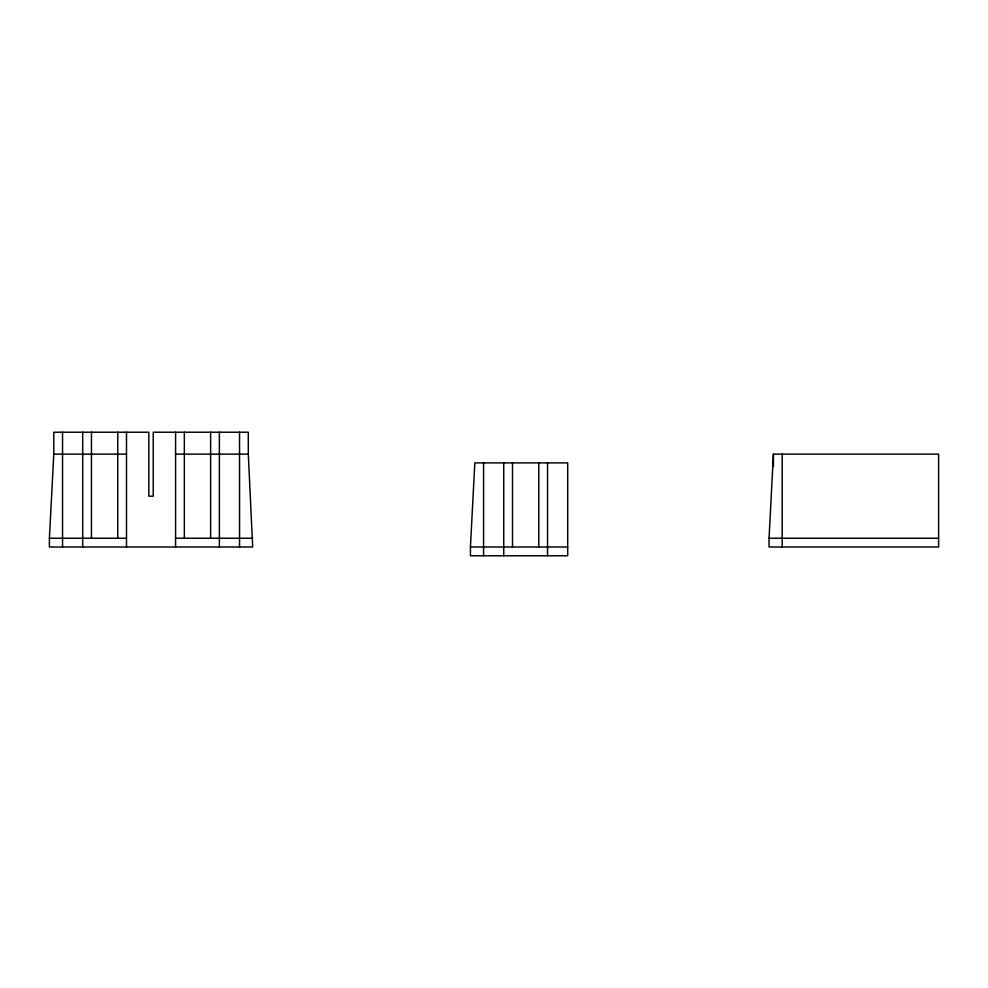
<?xml version="1.0" encoding="UTF-8"?>
<svg xmlns="http://www.w3.org/2000/svg" width="988" height="988" viewBox="0 0 988 988"><rect width="100%" height="100%" fill="white"/><g stroke="black" fill="none" stroke-linecap="round" stroke-linejoin="round"><path stroke-width="1.48" d="M49.4 538.25L53.784 454.134L53.784 432.225L148.855 432.225L148.855 496.186L153.226 496.186L153.226 432.225L248.297 432.225L248.297 454.134L252.681 547.006L49.4 547.006L49.4 538.25L126.501 538.25M470.436 547.006L474.82 462.89L567.692 462.89L567.692 555.775L470.436 555.775L470.436 547.006L567.692 547.006M769.047 538.25L773.431 454.134L938.6 454.134L938.6 547.006L769.047 547.006L769.047 538.25L938.6 538.25M53.784 454.134L126.501 454.134M175.58 454.134L248.297 454.134M175.58 538.25L252.681 538.25M782.2 454.134L782.2 547.006M773.431 454.134L773.431 466.373M547.537 462.89L547.537 555.775M538.781 462.89L538.781 547.006M512.5 462.89L512.5 547.006M503.732 462.89L503.732 555.775M483.577 462.89L483.577 555.775M239.541 432.225L239.541 547.006M219.385 432.225L219.385 547.006M210.629 432.225L210.629 538.25M184.336 432.225L184.336 538.25M175.58 432.225L175.58 547.006M126.501 432.225L126.501 547.006M117.745 432.225L117.745 538.25M91.464 432.225L91.464 538.25M82.696 432.225L82.696 547.006M62.54 432.225L62.54 547.006"/></g></svg>
